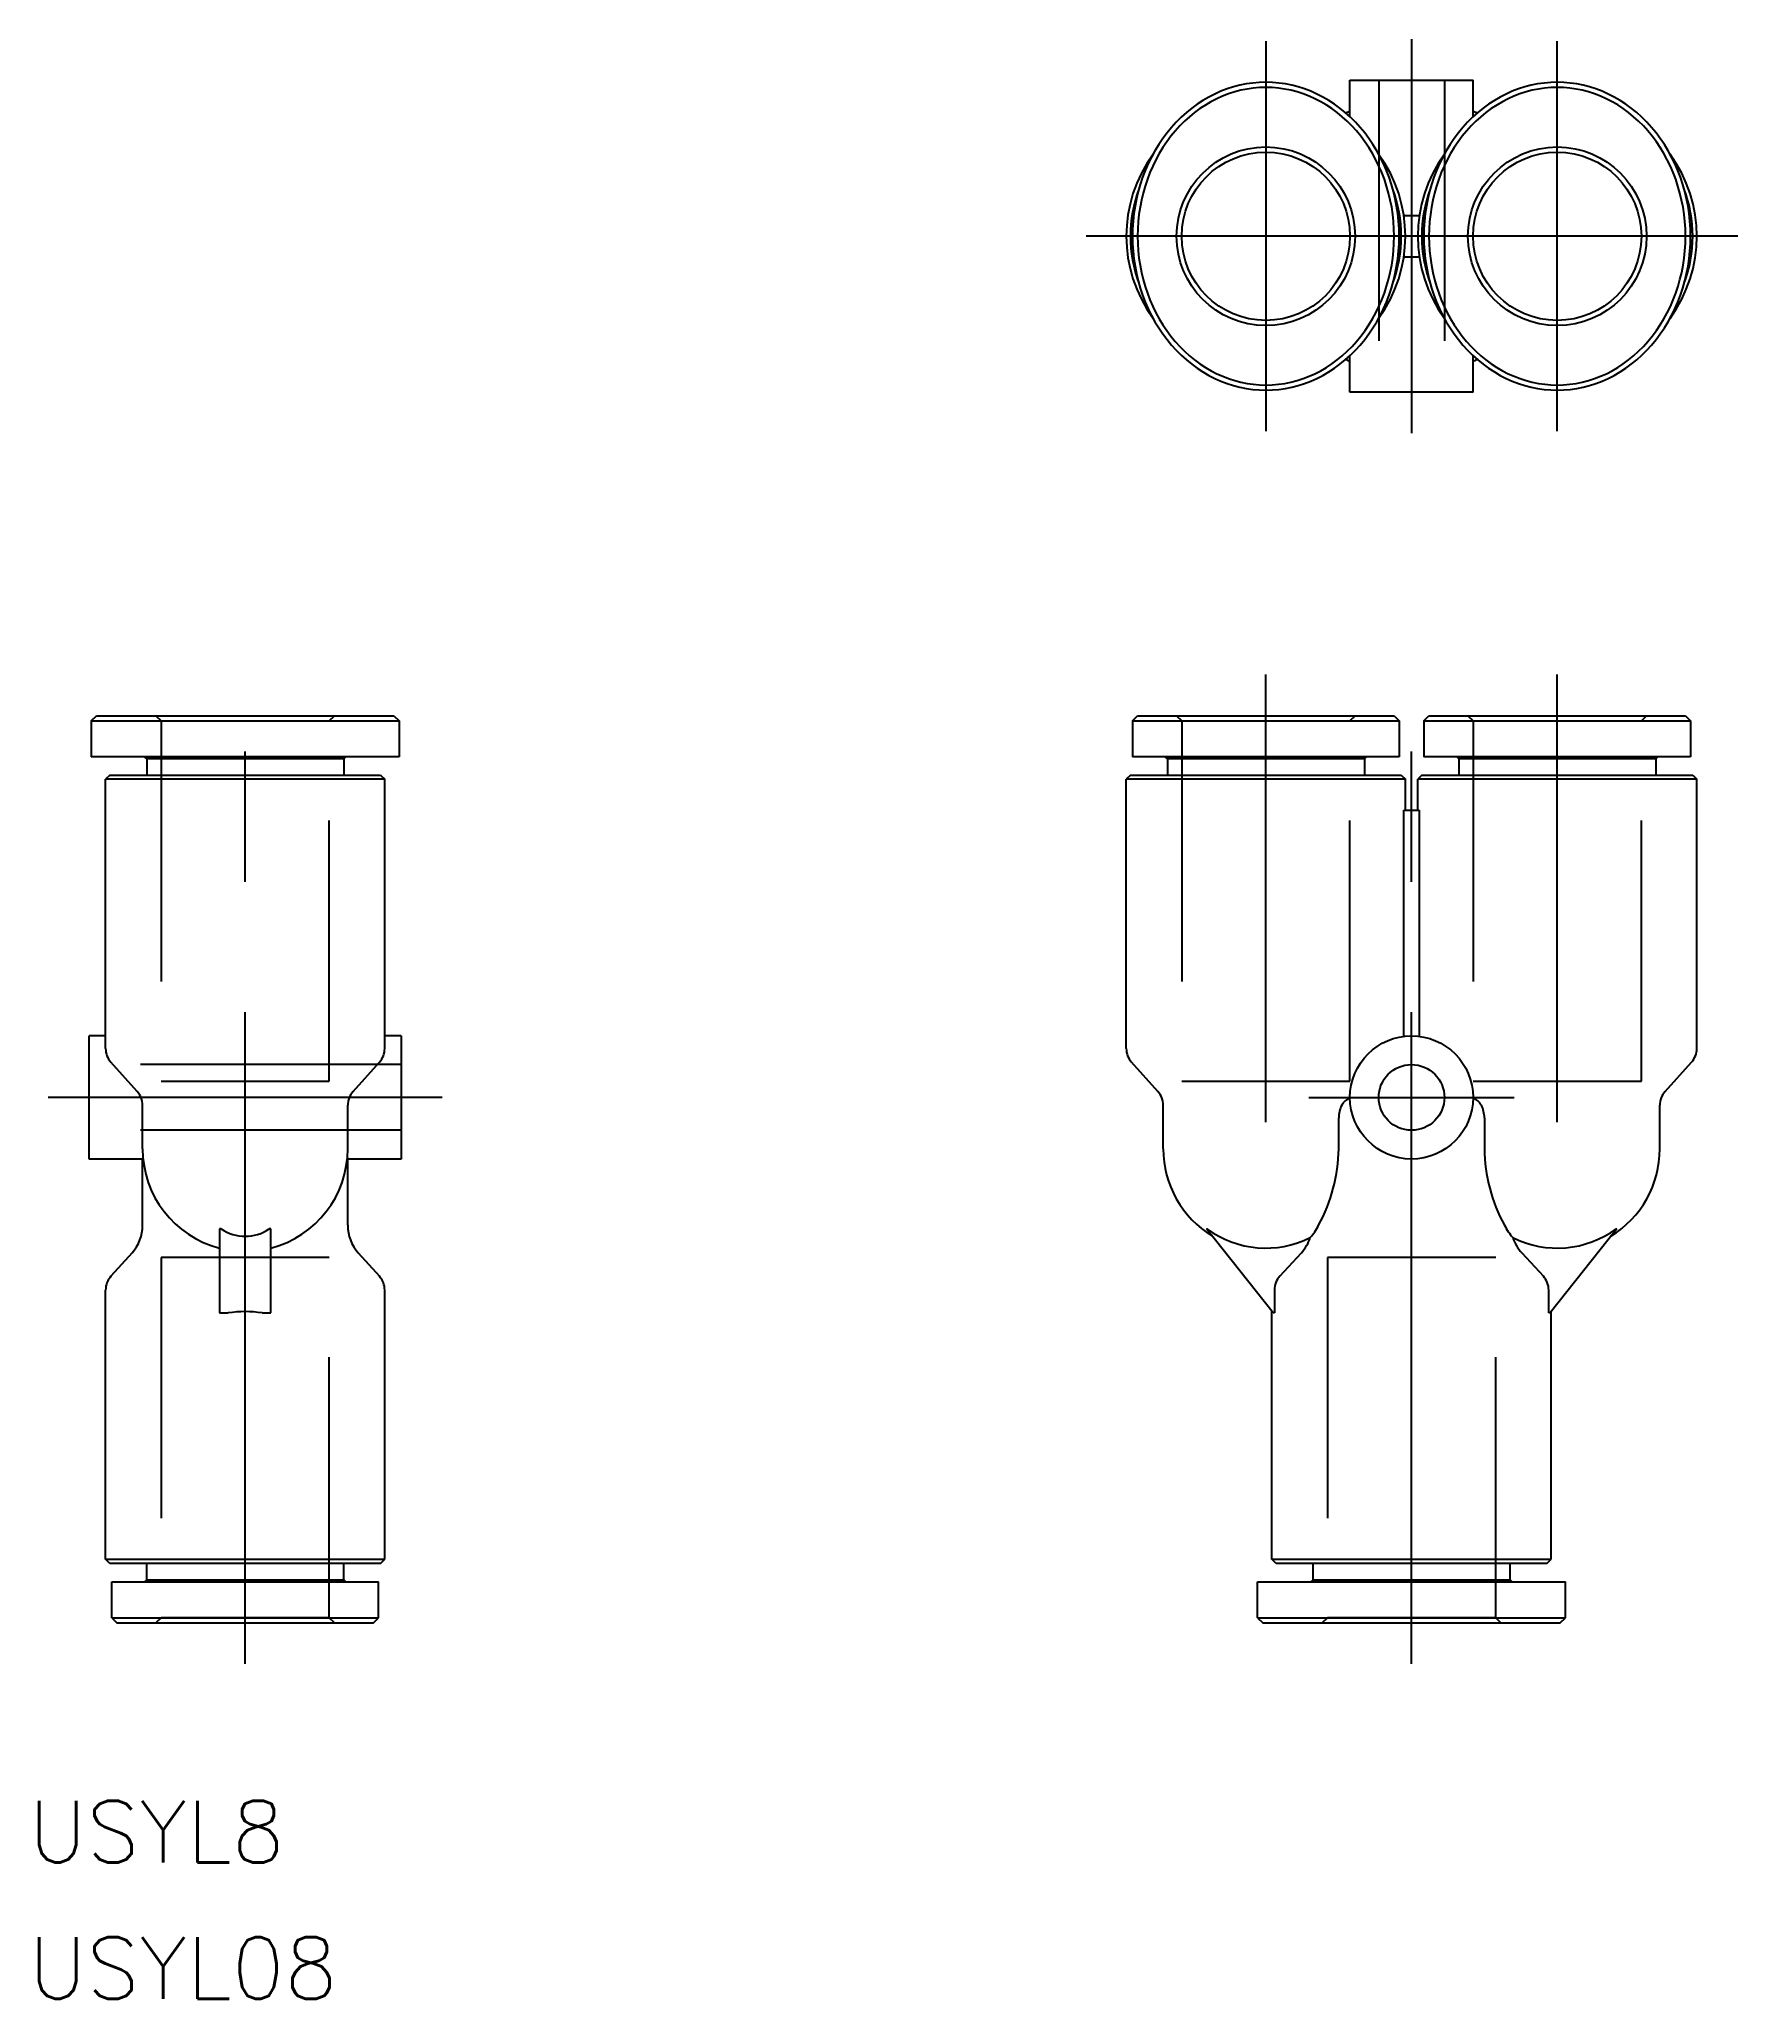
# Model space of a CAD drawing. Extents: x -66.9 to 15.9, y -18.3 to 77.2.
import ezdxf

# ---------------------------------------------------------------- set-up
doc = ezdxf.new("R2010")
doc.units = 0
doc.linetypes.add('CENTER', pattern=[50.8, 31.75, -6.35, 6.35, -6.35])
doc.linetypes.add('DASHED', pattern=[19.05, 12.7, -6.35])
doc.layers.get('0').update_dxf_attribs({"linetype": 'CONTINUOUS'})
doc.layers.add('CENTER', color=1, linetype='CENTER')
doc.styles.get("Standard").update_dxf_attribs({"font": 'txt.shx', "height": 3, "bigfont": 'bigfont.shx'})

# ---------------------------------------------------------------- blocks, each defined once
blk = doc.blocks.new('*U2')
at = {"color": 7, "linetype": 'CONTINUOUS'}
blk.add_text('USYL8', height=3, dxfattribs=at).set_placement((-67.392, -11.67))
blk = doc.blocks.new('*U3')
at = {"color": 7, "linetype": 'CONTINUOUS'}
blk.add_text('USYL08', height=3, dxfattribs=at).set_placement((-67.392, -18.318))

msp = doc.modelspace()

# ---------------------------------------------------------------- linework, layer by layer
at = {"color": 7, "linetype": 'CONTINUOUS'}
for p, q in [((-3, 73.381), (-3, 75.161)), ((-3, 75.161), (3, 75.161)), ((3, 73.381), (3, 75.161)), ((0.374, 68.561), (-0.374, 68.561)), ((-0.374, 66.561), (0.374, 66.561)), ((-3, 59.961), (-3, 61.742)), ((3, 59.961), (3, 61.742)), ((3, 59.961), (-3, 59.961)), ((-64.339, 43.95), (-64.089, 44.2)), ((-64.339, 43.95), (-49.339, 43.95)), ((-64.339, 43.95), (-64.339, 42.2)), ((-64.089, 44.2), (-49.589, 44.2)), ((-49.589, 44.2), (-49.339, 43.95)), ((-49.339, 43.95), (-49.339, 42.2)), ((-13.6, 43.95), (-13.35, 44.2)), ((-13.6, 43.95), (-0.6, 43.95)), ((-13.6, 43.95), (-13.6, 42.2)), ((-13.35, 44.2), (-0.85, 44.2)), ((-0.85, 44.2), (-0.6, 43.95)), ((-0.6, 43.95), (-0.6, 42.2)), ((0.6, 43.95), (0.85, 44.2)), ((0.6, 43.95), (13.6, 43.95)), ((0.6, 43.95), (0.6, 42.2)), ((0.85, 44.2), (13.35, 44.2)), ((13.35, 44.2), (13.6, 43.95)), ((13.6, 43.95), (13.6, 42.2)), ((-49.339, 42.2), (-64.339, 42.2)), ((-61.639, 42.1), (-61.739, 42.2)), ((-52.039, 42.1), (-61.639, 42.1)), ((-61.639, 42.1), (-61.639, 41.3)), ((-52.039, 42.1), (-51.939, 42.2)), ((-52.039, 42.1), (-52.039, 41.3)), ((-0.6, 42.2), (-13.6, 42.2)), ((-11.9, 42.1), (-12, 42.2)), ((-2.3, 42.1), (-11.9, 42.1)), ((-11.9, 42.1), (-11.9, 41.3)), ((-2.3, 42.1), (-2.2, 42.2)), ((-2.3, 42.1), (-2.3, 41.3)), ((13.6, 42.2), (0.6, 42.2)), ((2.3, 42.1), (2.2, 42.2)), ((11.9, 42.1), (2.3, 42.1)), ((2.3, 42.1), (2.3, 41.3)), ((11.9, 42.1), (12, 42.2)), ((11.9, 42.1), (11.9, 41.3)), ((-63.439, 41.3), (-63.639, 41.1)), ((-63.639, 27.984), (-63.639, 41.1)), ((-50.039, 41.1), (-63.639, 41.1)), ((-63.439, 41.3), (-50.239, 41.3)), ((-50.239, 41.3), (-50.039, 41.1)), ((-50.039, 27.984), (-50.039, 41.1)), ((-13.7, 41.3), (-13.9, 41.1)), ((-0.3, 41.1), (-13.9, 41.1)), ((-13.9, 27.984), (-13.9, 41.1)), ((-13.7, 41.3), (-0.5, 41.3)), ((-0.5, 41.3), (-0.3, 41.1)), ((-0.3, 39.6), (-0.3, 41.1)), ((0.5, 41.3), (0.3, 41.1)), ((13.9, 41.1), (0.3, 41.1)), ((0.3, 39.6), (0.3, 41.1)), ((0.5, 41.3), (13.7, 41.3)), ((13.7, 41.3), (13.9, 41.1)), ((13.9, 27.984), (13.9, 41.1)), ((-0.374, 28.577), (-0.374, 39.6)), ((-0.374, 39.6), (0.374, 39.6)), ((0.374, 39.6), (0.374, 28.577)), ((-64.439, 22.6), (-64.439, 28.6)), ((-63.639, 28.6), (-64.439, 28.6)), ((-49.239, 28.6), (-50.039, 28.6)), ((-49.239, 28.6), (-49.239, 22.6)), ((-62.095, 25.885), (-63.382, 27.315)), ((-51.582, 25.885), (-50.295, 27.315)), ((-12.357, 25.885), (-13.643, 27.315)), ((12.357, 25.885), (13.643, 27.315)), ((-61.839, 23.1), (-61.839, 25.216)), ((-51.839, 23.1), (-51.839, 25.216)), ((-12.1, 23.1), (-12.1, 25.216)), ((12.1, 23.1), (12.1, 25.216)), ((-3.55, 23.1), (-3.55, 24.6)), ((3.55, 24.6), (3.55, 23.1)), ((-61.839, 22.6), (-64.439, 22.6)), ((-61.839, 19.371), (-61.839, 22.6)), ((-61.838, 22.6), (-61.817, 22.636)), ((-51.86, 22.636), (-51.839, 22.6)), ((-49.239, 22.6), (-51.839, 22.6)), ((-51.839, 19.371), (-51.839, 22.6)), ((-58.089, 19.2), (-58.089, 15.1)), ((-58.013, 19.2), (-58.089, 19.2)), ((-55.589, 19.2), (-55.664, 19.2)), ((-55.589, 15.1), (-55.589, 19.2)), ((-6.75, 15.1), (-10, 19.2)), ((-10, 19.2), (-9.968, 19.2)), ((10, 19.2), (6.75, 15.1)), ((9.968, 19.2), (10, 19.2)), ((-62.35, 18.034), (-63.383, 16.885)), ((-51.327, 18.034), (-50.294, 16.885)), ((-6.424, 16.885), (-5.369, 18.035)), ((5.369, 18.035), (6.424, 16.885)), ((-63.639, 3.1), (-63.639, 16.217)), ((-50.039, 3.1), (-50.039, 16.217)), ((-6.684, 16.217), (-6.684, 15.1)), ((6.684, 15.1), (6.684, 16.217)), ((-58.089, 15.1), (-57.662, 15.1)), ((-56.015, 15.1), (-55.589, 15.1)), ((-6.8, 3.1), (-6.8, 15.163)), ((-6.684, 15.1), (-6.75, 15.1)), ((6.75, 15.1), (6.684, 15.1)), ((6.8, 3.1), (6.8, 15.163)), ((-63.639, 3.1), (-50.039, 3.1)), ((-63.439, 2.9), (-63.639, 3.1)), ((-50.239, 2.9), (-63.439, 2.9)), ((-61.639, 2.1), (-61.639, 2.9)), ((-52.039, 2.1), (-52.039, 2.9)), ((-50.239, 2.9), (-50.039, 3.1)), ((-6.8, 3.1), (6.8, 3.1)), ((-6.6, 2.9), (-6.8, 3.1)), ((6.6, 2.9), (-6.6, 2.9)), ((-4.8, 2.1), (-4.8, 2.9)), ((4.8, 2.1), (4.8, 2.9)), ((6.6, 2.9), (6.8, 3.1)), ((-63.339, 2), (-50.339, 2)), ((-63.339, 0.25), (-63.339, 2)), ((-61.639, 2.1), (-61.739, 2)), ((-61.639, 2.1), (-52.039, 2.1)), ((-52.039, 2.1), (-51.939, 2)), ((-50.339, 0.25), (-50.339, 2)), ((-7.5, 2), (7.5, 2)), ((-7.5, 0.25), (-7.5, 2)), ((-4.8, 2.1), (-4.9, 2)), ((-4.8, 2.1), (4.8, 2.1)), ((4.8, 2.1), (4.9, 2)), ((7.5, 0.25), (7.5, 2)), ((-63.339, 0.25), (-50.339, 0.25)), ((-63.339, 0.25), (-63.089, 0)), ((-50.589, 0), (-50.339, 0.25)), ((-7.5, 0.25), (7.5, 0.25)), ((-7.5, 0.25), (-7.25, 0)), ((-7.25, 0), (7.25, 0)), ((7.25, 0), (7.5, 0.25)), ((-63.089, 0), (-50.589, 0))]:
    msp.add_line(p, q, dxfattribs=at)
at = {"color": 3, "linetype": 'DASHED'}
for p, q in [((-1.6, 75.161), (-1.6, 59.961)), ((1.6, 75.161), (1.6, 59.961)), ((-61.189, 44.2), (-60.939, 43.95)), ((-60.939, 43.95), (-60.939, 26.4)), ((-52.739, 43.95), (-52.489, 44.2)), ((-52.739, 26.4), (-52.739, 43.95)), ((-11.45, 44.2), (-11.2, 43.95)), ((-11.2, 43.95), (-11.2, 26.4)), ((-3, 43.95), (-2.75, 44.2)), ((-3, 26.4), (-3, 43.95)), ((2.75, 44.2), (3, 43.95)), ((3, 43.95), (3, 26.4)), ((11.2, 43.95), (11.45, 44.2)), ((11.2, 26.4), (11.2, 43.95)), ((-49.239, 27.2), (-64.439, 27.2)), ((-60.939, 26.4), (-52.739, 26.4)), ((-11.2, 26.4), (-3, 26.4)), ((3, 26.4), (11.2, 26.4)), ((-49.239, 24), (-64.439, 24)), ((-60.939, 17.8), (-60.939, 0.25)), ((-52.739, 17.8), (-60.939, 17.8)), ((-52.739, 0.25), (-52.739, 17.8)), ((-4.1, 17.8), (-4.1, 0.25)), ((4.1, 17.8), (-4.1, 17.8)), ((4.1, 0.25), (4.1, 17.8)), ((-60.939, 0.25), (-61.189, 0)), ((-52.739, 0.25), (-60.939, 0.25)), ((-52.489, 0), (-52.739, 0.25)), ((-4.1, 0.25), (-4.35, 0)), ((4.1, 0.25), (-4.1, 0.25)), ((4.35, 0), (4.1, 0.25))]:
    msp.add_line(p, q, dxfattribs=at)
at = {"color": 7, "linetype": 'CONTINUOUS'}
for points in [[(-7.1, 60.061, 0), (-6.781, 60.071, 0), (-6.463, 60.097, 0), (-6.146, 60.143, 0), (-5.832, 60.206, 0), (-5.521, 60.286, 0), (-5.213, 60.384, 0), (-4.91, 60.5, 0), (-4.613, 60.632, 0), (-4.321, 60.782, 0), (-4.036, 60.947, 0), (-3.758, 61.129, 0), (-3.489, 61.325, 0), (-3.228, 61.537, 0), (-2.976, 61.764, 0), (-2.735, 62.004, 0), (-2.504, 62.258, 0), (-2.284, 62.525, 0), (-2.075, 62.803, 0), (-1.879, 63.094, 0), (-1.695, 63.395, 0), (-1.525, 63.706, 0), (-1.367, 64.026, 0), (-1.224, 64.355, 0), (-1.095, 64.691, 0), (-0.98, 65.035, 0), (-0.88, 65.384, 0), (-0.795, 65.739, 0), (-0.725, 66.098, 0), (-0.67, 66.461, 0), (-0.631, 66.826, 0), (-0.608, 67.193, 0), (-0.6, 67.561, 0), (-0.608, 67.929, 0), (-0.631, 68.296, 0), (-0.67, 68.662, 0), (-0.725, 69.025, 0), (-0.795, 69.384, 0), (-0.88, 69.739, 0), (-0.98, 70.088, 0), (-1.095, 70.431, 0), (-1.224, 70.768, 0), (-1.368, 71.097, 0), (-1.525, 71.417, 0), (-1.695, 71.728, 0), (-1.879, 72.029, 0), (-2.075, 72.319, 0), (-2.284, 72.598, 0), (-2.504, 72.865, 0), (-2.735, 73.118, 0), (-2.976, 73.359, 0), (-3.228, 73.585, 0), (-3.489, 73.797, 0), (-3.758, 73.994, 0), (-4.036, 74.176, 0), (-4.321, 74.341, 0), (-4.613, 74.49, 0), (-4.91, 74.623, 0), (-5.213, 74.738, 0), (-5.521, 74.837, 0), (-5.832, 74.917, 0), (-6.146, 74.98, 0), (-6.463, 75.025, 0), (-6.781, 75.052, 0), (-7.1, 75.061, 0), (-7.419, 75.052, 0), (-7.737, 75.025, 0), (-8.054, 74.98, 0), (-8.368, 74.917, 0), (-8.679, 74.837, 0), (-8.987, 74.738, 0), (-9.29, 74.623, 0), (-9.587, 74.49, 0), (-9.879, 74.341, 0), (-10.164, 74.176, 0), (-10.442, 73.994, 0), (-10.711, 73.797, 0), (-10.972, 73.585, 0), (-11.224, 73.359, 0), (-11.465, 73.118, 0), (-11.696, 72.865, 0), (-11.916, 72.598, 0), (-12.125, 72.319, 0), (-12.321, 72.029, 0), (-12.505, 71.728, 0), (-12.675, 71.417, 0), (-12.832, 71.097, 0), (-12.976, 70.768, 0), (-13.105, 70.431, 0), (-13.22, 70.088, 0), (-13.32, 69.739, 0), (-13.405, 69.384, 0), (-13.475, 69.025, 0), (-13.53, 68.662, 0), (-13.569, 68.296, 0), (-13.592, 67.929, 0), (-13.6, 67.561, 0), (-13.592, 67.193, 0), (-13.569, 66.826, 0), (-13.53, 66.461, 0), (-13.475, 66.098, 0), (-13.405, 65.739, 0), (-13.32, 65.384, 0), (-13.22, 65.035, 0), (-13.105, 64.691, 0), (-12.976, 64.355, 0), (-12.832, 64.026, 0), (-12.675, 63.706, 0), (-12.505, 63.395, 0), (-12.321, 63.094, 0), (-12.124, 62.803, 0), (-11.916, 62.525, 0), (-11.696, 62.258, 0), (-11.465, 62.004, 0), (-11.223, 61.764, 0), (-10.972, 61.537, 0), (-10.711, 61.325, 0), (-10.442, 61.128, 0), (-10.164, 60.947, 0), (-9.879, 60.782, 0), (-9.587, 60.632, 0), (-9.29, 60.5, 0), (-8.987, 60.384, 0), (-8.679, 60.286, 0), (-8.368, 60.206, 0), (-8.054, 60.143, 0), (-7.737, 60.097, 0), (-7.419, 60.071, 0), (-7.1, 60.061, 0)], [(-7.098, 60.311, 0), (-6.791, 60.32, 0), (-6.485, 60.346, 0), (-6.181, 60.39, 0), (-5.879, 60.451, 0), (-5.579, 60.529, 0), (-5.284, 60.624, 0), (-4.992, 60.736, 0), (-4.706, 60.864, 0), (-4.426, 61.008, 0), (-4.152, 61.168, 0), (-3.885, 61.343, 0), (-3.626, 61.534, 0), (-3.375, 61.739, 0), (-3.133, 61.958, 0), (-2.901, 62.19, 0), (-2.678, 62.435, 0), (-2.467, 62.693, 0), (-2.267, 62.963, 0), (-2.078, 63.243, 0), (-1.901, 63.534, 0), (-1.737, 63.835, 0), (-1.586, 64.144, 0), (-1.448, 64.462, 0), (-1.324, 64.788, 0), (-1.213, 65.12, 0), (-1.117, 65.458, 0), (-1.035, 65.801, 0), (-0.968, 66.148, 0), (-0.916, 66.498, 0), (-0.878, 66.852, 0), (-0.856, 67.207, 0), (-0.848, 67.562, 0), (-0.856, 67.918, 0), (-0.878, 68.273, 0), (-0.916, 68.626, 0), (-0.968, 68.977, 0), (-1.036, 69.324, 0), (-1.118, 69.667, 0), (-1.214, 70.005, 0), (-1.324, 70.337, 0), (-1.449, 70.662, 0), (-1.587, 70.98, 0), (-1.738, 71.289, 0), (-1.902, 71.59, 0), (-2.079, 71.881, 0), (-2.268, 72.161, 0), (-2.468, 72.431, 0), (-2.68, 72.689, 0), (-2.902, 72.934, 0), (-3.134, 73.166, 0), (-3.376, 73.385, 0), (-3.627, 73.59, 0), (-3.886, 73.78, 0), (-4.153, 73.956, 0), (-4.427, 74.116, 0), (-4.708, 74.26, 0), (-4.994, 74.388, 0), (-5.285, 74.499, 0), (-5.581, 74.594, 0), (-5.88, 74.672, 0), (-6.183, 74.733, 0), (-6.487, 74.777, 0), (-6.793, 74.803, 0), (-7.1, 74.811, 0), (-7.407, 74.803, 0), (-7.713, 74.776, 0), (-8.017, 74.733, 0), (-8.319, 74.672, 0), (-8.619, 74.594, 0), (-8.915, 74.499, 0), (-9.206, 74.387, 0), (-9.492, 74.259, 0), (-9.773, 74.115, 0), (-10.047, 73.955, 0), (-10.313, 73.779, 0), (-10.573, 73.589, 0), (-10.823, 73.384, 0), (-11.065, 73.165, 0), (-11.298, 72.933, 0), (-11.52, 72.687, 0), (-11.731, 72.43, 0), (-11.932, 72.16, 0), (-12.12, 71.88, 0), (-12.297, 71.589, 0), (-12.461, 71.288, 0), (-12.612, 70.978, 0), (-12.75, 70.66, 0), (-12.874, 70.335, 0), (-12.985, 70.003, 0), (-13.081, 69.665, 0), (-13.163, 69.322, 0), (-13.23, 68.975, 0), (-13.283, 68.624, 0), (-13.32, 68.271, 0), (-13.342, 67.916, 0), (-13.35, 67.561, 0), (-13.342, 67.205, 0), (-13.32, 66.85, 0), (-13.282, 66.497, 0), (-13.23, 66.146, 0), (-13.162, 65.799, 0), (-13.081, 65.456, 0), (-12.984, 65.118, 0), (-12.874, 64.786, 0), (-12.749, 64.461, 0), (-12.611, 64.143, 0), (-12.46, 63.834, 0), (-12.296, 63.533, 0), (-12.119, 63.242, 0), (-11.931, 62.962, 0), (-11.73, 62.692, 0), (-11.518, 62.434, 0), (-11.296, 62.189, 0), (-11.064, 61.957, 0), (-10.822, 61.738, 0), (-10.571, 61.533, 0), (-10.312, 61.343, 0), (-10.045, 61.167, 0), (-9.771, 61.007, 0), (-9.49, 60.863, 0), (-9.204, 60.735, 0), (-8.913, 60.623, 0), (-8.617, 60.529, 0), (-8.318, 60.451, 0), (-8.015, 60.39, 0), (-7.711, 60.346, 0), (-7.405, 60.32, 0), (-7.098, 60.311, 0)], [(7.099, 60.061, 0), (7.418, 60.071, 0), (7.736, 60.097, 0), (8.053, 60.143, 0), (8.367, 60.206, 0), (8.678, 60.286, 0), (8.986, 60.384, 0), (9.289, 60.5, 0), (9.587, 60.632, 0), (9.878, 60.782, 0), (10.163, 60.947, 0), (10.441, 61.129, 0), (10.71, 61.325, 0), (10.971, 61.537, 0), (11.223, 61.764, 0), (11.464, 62.004, 0), (11.695, 62.258, 0), (11.915, 62.525, 0), (12.124, 62.803, 0), (12.32, 63.094, 0), (12.504, 63.395, 0), (12.674, 63.706, 0), (12.832, 64.026, 0), (12.975, 64.355, 0), (13.104, 64.691, 0), (13.219, 65.035, 0), (13.319, 65.384, 0), (13.404, 65.739, 0), (13.474, 66.098, 0), (13.529, 66.461, 0), (13.568, 66.826, 0), (13.591, 67.193, 0), (13.599, 67.561, 0), (13.591, 67.929, 0), (13.568, 68.296, 0), (13.529, 68.662, 0), (13.474, 69.025, 0), (13.404, 69.384, 0), (13.319, 69.739, 0), (13.219, 70.088, 0), (13.104, 70.431, 0), (12.975, 70.768, 0), (12.832, 71.097, 0), (12.674, 71.417, 0), (12.504, 71.728, 0), (12.32, 72.029, 0), (12.124, 72.319, 0), (11.915, 72.598, 0), (11.695, 72.865, 0), (11.464, 73.118, 0), (11.223, 73.359, 0), (10.971, 73.585, 0), (10.71, 73.797, 0), (10.441, 73.994, 0), (10.163, 74.176, 0), (9.878, 74.341, 0), (9.587, 74.49, 0), (9.289, 74.623, 0), (8.986, 74.738, 0), (8.678, 74.837, 0), (8.367, 74.917, 0), (8.053, 74.98, 0), (7.736, 75.025, 0), (7.418, 75.052, 0), (7.099, 75.061, 0), (6.78, 75.052, 0), (6.462, 75.025, 0), (6.145, 74.98, 0), (5.831, 74.917, 0), (5.52, 74.837, 0), (5.212, 74.738, 0), (4.909, 74.623, 0), (4.612, 74.49, 0), (4.32, 74.341, 0), (4.035, 74.176, 0), (3.757, 73.994, 0), (3.488, 73.797, 0), (3.227, 73.585, 0), (2.976, 73.359, 0), (2.734, 73.118, 0), (2.503, 72.865, 0), (2.283, 72.598, 0), (2.075, 72.319, 0), (1.878, 72.029, 0), (1.695, 71.728, 0), (1.524, 71.417, 0), (1.367, 71.097, 0), (1.223, 70.768, 0), (1.094, 70.431, 0), (0.979, 70.088, 0), (0.879, 69.739, 0), (0.794, 69.384, 0), (0.724, 69.025, 0), (0.669, 68.662, 0), (0.63, 68.296, 0), (0.607, 67.929, 0), (0.599, 67.561, 0), (0.607, 67.193, 0), (0.63, 66.826, 0), (0.669, 66.461, 0), (0.724, 66.098, 0), (0.794, 65.739, 0), (0.879, 65.384, 0), (0.979, 65.035, 0), (1.094, 64.691, 0), (1.223, 64.355, 0), (1.367, 64.026, 0), (1.524, 63.706, 0), (1.695, 63.395, 0), (1.878, 63.094, 0), (2.075, 62.803, 0), (2.283, 62.525, 0), (2.503, 62.258, 0), (2.734, 62.004, 0), (2.976, 61.764, 0), (3.227, 61.537, 0), (3.488, 61.325, 0), (3.757, 61.128, 0), (4.035, 60.947, 0), (4.32, 60.782, 0), (4.612, 60.632, 0), (4.909, 60.5, 0), (5.212, 60.384, 0), (5.52, 60.286, 0), (5.831, 60.206, 0), (6.145, 60.143, 0), (6.462, 60.097, 0), (6.78, 60.071, 0), (7.099, 60.061, 0)], [(7.101, 60.311, 0), (7.408, 60.32, 0), (7.714, 60.346, 0), (8.018, 60.39, 0), (8.32, 60.451, 0), (8.62, 60.529, 0), (8.915, 60.624, 0), (9.207, 60.736, 0), (9.493, 60.864, 0), (9.773, 61.008, 0), (10.047, 61.168, 0), (10.314, 61.343, 0), (10.574, 61.534, 0), (10.824, 61.739, 0), (11.066, 61.958, 0), (11.299, 62.19, 0), (11.521, 62.435, 0), (11.732, 62.693, 0), (11.933, 62.963, 0), (12.121, 63.243, 0), (12.298, 63.534, 0), (12.462, 63.835, 0), (12.613, 64.144, 0), (12.751, 64.462, 0), (12.875, 64.788, 0), (12.986, 65.12, 0), (13.082, 65.458, 0), (13.164, 65.801, 0), (13.231, 66.148, 0), (13.283, 66.498, 0), (13.321, 66.852, 0), (13.343, 67.207, 0), (13.351, 67.562, 0), (13.343, 67.918, 0), (13.321, 68.273, 0), (13.283, 68.626, 0), (13.231, 68.977, 0), (13.163, 69.324, 0), (13.082, 69.667, 0), (12.985, 70.005, 0), (12.875, 70.337, 0), (12.75, 70.662, 0), (12.612, 70.98, 0), (12.461, 71.289, 0), (12.297, 71.59, 0), (12.12, 71.881, 0), (11.931, 72.161, 0), (11.731, 72.431, 0), (11.519, 72.689, 0), (11.297, 72.934, 0), (11.065, 73.166, 0), (10.823, 73.385, 0), (10.572, 73.59, 0), (10.313, 73.78, 0), (10.046, 73.956, 0), (9.772, 74.116, 0), (9.491, 74.26, 0), (9.205, 74.388, 0), (8.914, 74.499, 0), (8.618, 74.594, 0), (8.319, 74.672, 0), (8.016, 74.733, 0), (7.712, 74.777, 0), (7.406, 74.803, 0), (7.099, 74.811, 0), (6.792, 74.803, 0), (6.486, 74.776, 0), (6.182, 74.733, 0), (5.88, 74.672, 0), (5.58, 74.594, 0), (5.285, 74.499, 0), (4.993, 74.387, 0), (4.707, 74.259, 0), (4.427, 74.115, 0), (4.153, 73.955, 0), (3.886, 73.779, 0), (3.626, 73.589, 0), (3.376, 73.384, 0), (3.134, 73.165, 0), (2.901, 72.933, 0), (2.679, 72.687, 0), (2.468, 72.43, 0), (2.267, 72.16, 0), (2.079, 71.88, 0), (1.902, 71.589, 0), (1.738, 71.288, 0), (1.587, 70.978, 0), (1.449, 70.66, 0), (1.325, 70.335, 0), (1.214, 70.003, 0), (1.118, 69.665, 0), (1.036, 69.322, 0), (0.969, 68.975, 0), (0.917, 68.624, 0), (0.879, 68.271, 0), (0.857, 67.916, 0), (0.849, 67.561, 0), (0.857, 67.205, 0), (0.879, 66.85, 0), (0.917, 66.497, 0), (0.969, 66.146, 0), (1.037, 65.799, 0), (1.119, 65.456, 0), (1.215, 65.118, 0), (1.325, 64.786, 0), (1.45, 64.461, 0), (1.588, 64.143, 0), (1.739, 63.834, 0), (1.903, 63.533, 0), (2.08, 63.242, 0), (2.269, 62.962, 0), (2.469, 62.692, 0), (2.681, 62.434, 0), (2.903, 62.189, 0), (3.135, 61.957, 0), (3.377, 61.738, 0), (3.628, 61.533, 0), (3.887, 61.343, 0), (4.154, 61.167, 0), (4.428, 61.007, 0), (4.709, 60.863, 0), (4.995, 60.735, 0), (5.286, 60.623, 0), (5.582, 60.529, 0), (5.881, 60.451, 0), (6.184, 60.39, 0), (6.488, 60.346, 0), (6.794, 60.32, 0), (7.101, 60.311, 0)]]:
    msp.add_polyline3d(points, dxfattribs=at)
for centre, radius in [((-7.1, 67.561), 4.35), ((-7.1, 67.561), 4.1), ((7.1, 67.561), 4.35), ((7.1, 67.561), 4.1), ((0, 25.6), 3), ((0, 25.6), 1.6)]:
    msp.add_circle(centre, radius, dxfattribs=at)
for centre, radius, start, end in [((0, 67.561), 6.8, 116.17897, 118.07249), ((0, 67.561), 6.8, 61.92751, 63.82103), ((-7.1, 67.561), 6.8, 143.92743, 216.07257), ((-7.1, 67.561), 6.8, 323.92743, 36.07257), ((7.1, 67.561), 6.8, 143.92743, 216.07257), ((7.1, 67.561), 6.8, 323.92743, 36.07257), ((-7.1, 67.561), 6.6, 159.65896, 200.34104), ((-7.1, 67.561), 6.6, 339.65896, 20.34104), ((7.1, 67.561), 6.6, 159.65896, 200.34104), ((7.1, 67.561), 6.6, 339.65896, 20.34104), ((0, 67.561), 6.8, 241.92751, 243.82103), ((0, 67.561), 6.8, 296.17897, 298.07249), ((-62.639, 27.984), 1, 180, 221.98721), ((-51.039, 27.984), 1, 318.01279, 0), ((-12.9, 27.984), 1, 180, 221.98721), ((12.9, 27.984), 1, 318.01279, 0), ((-62.839, 25.216), 1, 0, 41.98721), ((-50.839, 25.216), 1, 138.01279, 180), ((-13.1, 25.216), 1, 0, 41.98721), ((13.1, 25.216), 1, 138.01279, 180), ((-2.217, 24.609), 1.333, 152.88688, 180.37888), ((-2.724, 24.856), 0.769, 111.0292, 152.10216), ((2.724, 24.856), 0.769, 27.89854, 68.97009), ((2.217, 24.609), 1.333, 359.62112, 27.11312), ((-56.839, 23.1), 5, 180, 255.52249), ((-56.839, 23.1), 5, 284.47751, 0), ((-7.1, 23.1), 5, 180, 238.51034), ((-11.563, 23.211), 8.013, 331.36399, 359.20593), ((11.563, 23.211), 8.013, 180.79407, 208.63601), ((7.1, 23.1), 5, 301.48966, 0), ((-63.839, 19.371), 2, 318.07731, 0), ((-56.839, 20.915), 2.079, 235.5972, 304.4028), ((-49.839, 19.371), 2, 180, 221.92269), ((-7.1, 23.1), 4.841, 233.66636, 296.53896), ((-7.576, 20.995), 3.453, 319.85598, 331.9395), ((7.576, 20.995), 3.453, 208.0605, 220.14402), ((7.1, 23.1), 4.841, 243.46104, 306.33364), ((-6.838, 19.392), 2, 317.27905, 341.86265), ((6.838, 19.392), 2, 198.13735, 222.72095), ((-62.639, 16.217), 1, 138.07731, 180), ((-51.039, 16.217), 1, 0, 41.92269), ((-5.694, 16.216), 0.99, 137.45453, 179.93406), ((5.694, 16.216), 0.99, 0.06594, 42.54547), ((-56.839, 9.761), 5.402, 81.23563, 98.76437)]:
    msp.add_arc(centre, radius, start, end, dxfattribs=at)
at = {"layer": 'CENTER', "color": 1, "linetype": 'CENTER'}
for p, q in [((-7.1, 77.061), (-7.1, 58.061)), ((0, 77.161), (0, 57.961)), ((7.1, 58.061), (7.1, 77.061)), ((7.1, 60.061), (7.1, 75.061)), ((15.9, 67.561), (-15.9, 67.561)), ((-56.839, -2), (-56.839, 46.2)), ((-7.1, 24.4), (-7.1, 46.2)), ((0, -2), (0, 46.2)), ((7.1, 24.4), (7.1, 46.2)), ((-47.239, 25.6), (-66.439, 25.6)), ((-5, 25.6), (5, 25.6))]:
    msp.add_line(p, q, dxfattribs=at)

# ---------------------------------------------------------------- block references
at = {"color": 7, "linetype": 'CONTINUOUS'}
for name in ['*U2', '*U3']:
    msp.add_blockref(name, (0, 0), dxfattribs=at)

doc.saveas('drawing.dxf')
